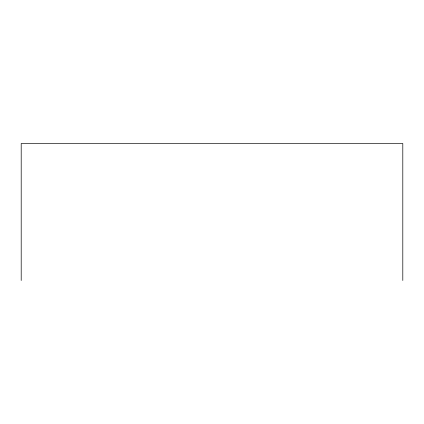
<?xml version="1.0" encoding="UTF-8"?>
<svg xmlns="http://www.w3.org/2000/svg" width="424" height="424" viewBox="0 0 424 424"><rect width="100%" height="100%" fill="white"/><g stroke="black" fill="none" stroke-linecap="round" stroke-linejoin="round"><path stroke-width="0.64" d="M402.8 280.497L402.8 143.503L21.2 143.503L21.2 280.497"/></g></svg>
